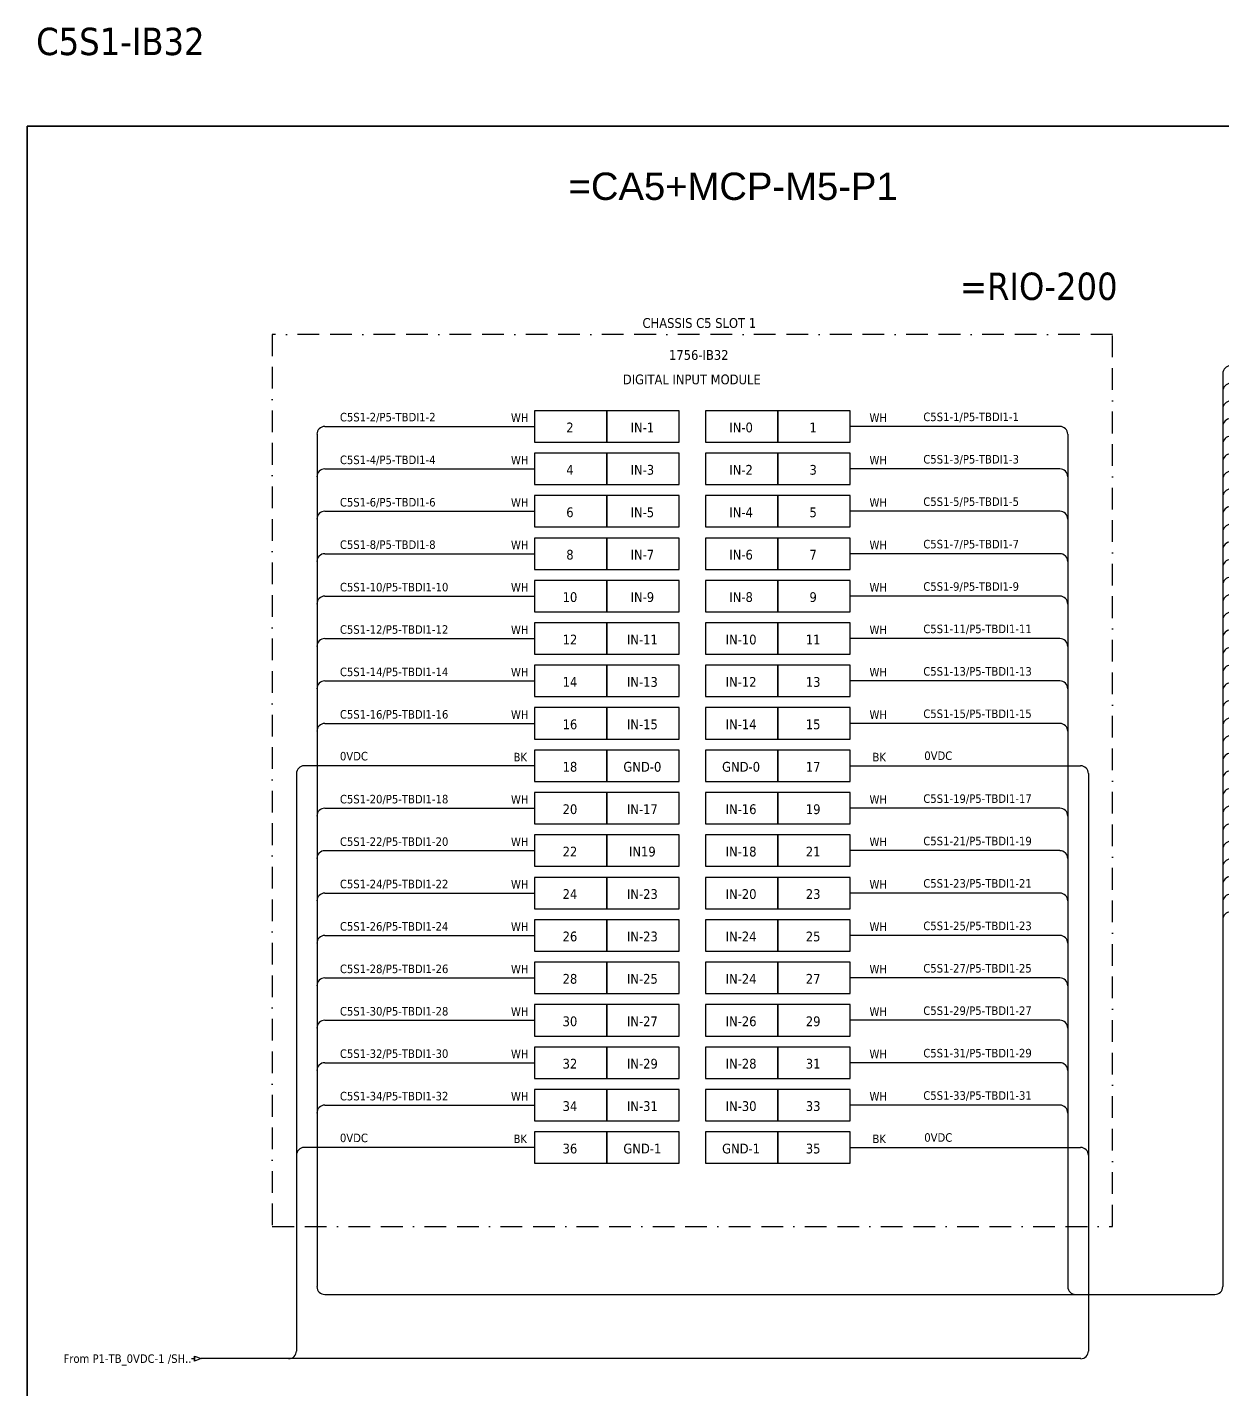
# Model space of a CAD drawing. Header units: millimetres. Extents: x 0 to 62600, y 0 to 14837.
# Drawn here: x 4193 to 5592, y 1226 to 2820 of the extents above; entities that cross this region are included whole.
import ezdxf
from ezdxf.enums import TextEntityAlignment as Align

# ---------------------------------------------------------------- set-up
doc = ezdxf.new("R2010")
doc.units = ezdxf.units.MM
doc.linetypes.add('BORDERX2', pattern=[88.9, 25.4, -12.7, 25.4, -12.7, 0, -12.7])
for name, color, linetype in [('HELPPOINT', 7, 'Continuous'), ('VECTORS', 7, 'Continuous'), ('x01001-FrameArea', 2, 'BORDERX2')]:
    doc.layers.add(name, color=color, linetype=linetype)
doc.layers.add('IE-EQUIP', color=253, linetype='Continuous', lineweight=25)
doc.layers.add('IE-WIRE', color=7, linetype='Continuous', lineweight=25)
doc.styles.get("Standard").update_dxf_attribs({"font": 'arial.ttf'})
doc.styles.add('Tahoma', font='')
doc.styles.get('Tahoma').set_extended_font_data('Tahoma')

# ---------------------------------------------------------------- blocks, each defined once
blk = doc.blocks.new('xTerminal_fr_to')
at = {"layer": 'VECTORS', "color": 1, "true_color": 0xff0000}
for p, q in [((-11.3, 0), (-7.8, 0)), ((-7.8, 2.8), (0, 0)), ((-7.8, -2.8), (-7.8, 2.8)), ((-7.8, 2.8), (0, 0)), ((-7.8, 2.8), (-7.8, -2.8)), ((0, 0), (-7.8, -2.8)), ((0, 0), (-7.8, -2.8))]:
    blk.add_line(p, q, dxfattribs=at)

msp = doc.modelspace()

# ---------------------------------------------------------------- linework, layer by layer
at = {"layer": 'HELPPOINT', "color": 4, "lineweight": 35}
for p, q in [((4193.3, 0), (4193.3, 2704.2)), ((4193.3, 2704.2), (8086.6, 2704.2)), ((4193.3, 0), (4193.3, 2704.2)), ((4193.3, 2704.2), (8086.6, 2704.2))]:
    msp.add_line(p, q, dxfattribs=at)
at = {"layer": 'IE-EQUIP', "linetype": 'Continuous', "ltscale": 25.4}
for points in [[(4786.7, 2334.4), (4871.4, 2334.4), (4871.4, 2371.1), (4786.7, 2371.1)], [(4871.4, 2334.4), (4956, 2334.4), (4956, 2371.1), (4871.4, 2371.1)], [(4986.9, 2334.4), (5071.5, 2334.4), (5071.5, 2371.1), (4986.9, 2371.1)], [(5071.5, 2334.4), (5156.2, 2334.4), (5156.2, 2371.1), (5071.5, 2371.1)], [(4786.7, 2284.8), (4871.4, 2284.8), (4871.4, 2321.5), (4786.7, 2321.5)], [(4871.4, 2284.8), (4956, 2284.8), (4956, 2321.5), (4871.4, 2321.5)], [(4986.9, 2284.8), (5071.5, 2284.8), (5071.5, 2321.5), (4986.9, 2321.5)], [(5071.5, 2284.8), (5156.2, 2284.8), (5156.2, 2321.5), (5071.5, 2321.5)], [(4786.7, 2235.1), (4871.4, 2235.1), (4871.4, 2271.8), (4786.7, 2271.8)], [(4871.4, 2235.1), (4956, 2235.1), (4956, 2271.8), (4871.4, 2271.8)], [(4986.9, 2235.1), (5071.5, 2235.1), (5071.5, 2271.8), (4986.9, 2271.8)], [(5071.5, 2235.1), (5156.2, 2235.1), (5156.2, 2271.8), (5071.5, 2271.8)], [(4786.7, 2185.5), (4871.4, 2185.5), (4871.4, 2222.2), (4786.7, 2222.2)], [(4871.4, 2185.5), (4956, 2185.5), (4956, 2222.2), (4871.4, 2222.2)], [(4986.9, 2185.5), (5071.5, 2185.5), (5071.5, 2222.2), (4986.9, 2222.2)], [(5071.5, 2185.5), (5156.2, 2185.5), (5156.2, 2222.2), (5071.5, 2222.2)], [(4786.7, 2135.9), (4871.4, 2135.9), (4871.4, 2172.6), (4786.7, 2172.6)], [(4871.4, 2135.9), (4956, 2135.9), (4956, 2172.6), (4871.4, 2172.6)], [(4986.9, 2135.9), (5071.5, 2135.9), (5071.5, 2172.6), (4986.9, 2172.6)], [(5071.5, 2135.9), (5156.2, 2135.9), (5156.2, 2172.6), (5071.5, 2172.6)], [(4786.7, 2086.2), (4871.4, 2086.2), (4871.4, 2122.9), (4786.7, 2122.9)], [(4871.4, 2086.2), (4956, 2086.2), (4956, 2122.9), (4871.4, 2122.9)], [(4986.9, 2086.2), (5071.5, 2086.2), (5071.5, 2122.9), (4986.9, 2122.9)], [(5071.5, 2086.2), (5156.2, 2086.2), (5156.2, 2122.9), (5071.5, 2122.9)], [(4786.7, 2036.6), (4871.4, 2036.6), (4871.4, 2073.3), (4786.7, 2073.3)], [(4871.4, 2036.6), (4956, 2036.6), (4956, 2073.3), (4871.4, 2073.3)], [(4986.9, 2036.6), (5071.5, 2036.6), (5071.5, 2073.3), (4986.9, 2073.3)], [(5071.5, 2036.6), (5156.2, 2036.6), (5156.2, 2073.3), (5071.5, 2073.3)], [(4786.7, 1987), (4871.4, 1987), (4871.4, 2023.7), (4786.7, 2023.7)], [(4871.4, 1987), (4956, 1987), (4956, 2023.7), (4871.4, 2023.7)], [(4986.9, 1987), (5071.5, 1987), (5071.5, 2023.7), (4986.9, 2023.7)], [(5071.5, 1987), (5156.2, 1987), (5156.2, 2023.7), (5071.5, 2023.7)], [(4786.7, 1937.3), (4871.4, 1937.3), (4871.4, 1974), (4786.7, 1974)], [(4871.4, 1937.3), (4956, 1937.3), (4956, 1974), (4871.4, 1974)], [(4986.9, 1937.3), (5071.5, 1937.3), (5071.5, 1974), (4986.9, 1974)], [(5071.5, 1937.3), (5156.2, 1937.3), (5156.2, 1974), (5071.5, 1974)], [(4786.7, 1887.7), (4871.4, 1887.7), (4871.4, 1924.4), (4786.7, 1924.4)], [(4871.4, 1887.7), (4956, 1887.7), (4956, 1924.4), (4871.4, 1924.4)], [(4986.9, 1887.7), (5071.5, 1887.7), (5071.5, 1924.4), (4986.9, 1924.4)], [(5071.5, 1887.7), (5156.2, 1887.7), (5156.2, 1924.4), (5071.5, 1924.4)], [(4786.7, 1838.1), (4871.4, 1838.1), (4871.4, 1874.8), (4786.7, 1874.8)], [(4871.4, 1838.1), (4956, 1838.1), (4956, 1874.8), (4871.4, 1874.8)], [(4986.9, 1838.1), (5071.5, 1838.1), (5071.5, 1874.8), (4986.9, 1874.8)], [(5071.5, 1838.1), (5156.2, 1838.1), (5156.2, 1874.8), (5071.5, 1874.8)], [(4786.7, 1788.4), (4871.4, 1788.4), (4871.4, 1825.1), (4786.7, 1825.1)], [(4871.4, 1788.4), (4956, 1788.4), (4956, 1825.1), (4871.4, 1825.1)], [(4986.9, 1788.4), (5071.5, 1788.4), (5071.5, 1825.1), (4986.9, 1825.1)], [(5071.5, 1788.4), (5156.2, 1788.4), (5156.2, 1825.1), (5071.5, 1825.1)], [(4786.7, 1738.8), (4871.4, 1738.8), (4871.4, 1775.5), (4786.7, 1775.5)], [(4871.4, 1738.8), (4956, 1738.8), (4956, 1775.5), (4871.4, 1775.5)], [(4986.9, 1738.8), (5071.5, 1738.8), (5071.5, 1775.5), (4986.9, 1775.5)], [(5071.5, 1738.8), (5156.2, 1738.8), (5156.2, 1775.5), (5071.5, 1775.5)], [(4786.7, 1689.2), (4871.4, 1689.2), (4871.4, 1725.9), (4786.7, 1725.9)], [(4871.4, 1689.2), (4956, 1689.2), (4956, 1725.9), (4871.4, 1725.9)], [(4986.9, 1689.2), (5071.5, 1689.2), (5071.5, 1725.9), (4986.9, 1725.9)], [(5071.5, 1689.2), (5156.2, 1689.2), (5156.2, 1725.9), (5071.5, 1725.9)], [(4786.7, 1639.5), (4871.4, 1639.5), (4871.4, 1676.2), (4786.7, 1676.2)], [(4871.4, 1639.5), (4956, 1639.5), (4956, 1676.2), (4871.4, 1676.2)], [(4986.9, 1639.5), (5071.5, 1639.5), (5071.5, 1676.2), (4986.9, 1676.2)], [(5071.5, 1639.5), (5156.2, 1639.5), (5156.2, 1676.2), (5071.5, 1676.2)], [(4786.7, 1589.9), (4871.4, 1589.9), (4871.4, 1626.6), (4786.7, 1626.6)], [(4871.4, 1589.9), (4956, 1589.9), (4956, 1626.6), (4871.4, 1626.6)], [(4986.9, 1589.9), (5071.5, 1589.9), (5071.5, 1626.6), (4986.9, 1626.6)], [(5071.5, 1589.9), (5156.2, 1589.9), (5156.2, 1626.6), (5071.5, 1626.6)], [(4786.7, 1540.3), (4871.4, 1540.3), (4871.4, 1577), (4786.7, 1577)], [(4871.4, 1540.3), (4956, 1540.3), (4956, 1577), (4871.4, 1577)], [(4986.9, 1540.3), (5071.5, 1540.3), (5071.5, 1577), (4986.9, 1577)], [(5071.5, 1540.3), (5156.2, 1540.3), (5156.2, 1577), (5071.5, 1577)], [(4786.7, 1490.6), (4871.4, 1490.6), (4871.4, 1527.3), (4786.7, 1527.3)], [(4871.4, 1490.6), (4956, 1490.6), (4956, 1527.3), (4871.4, 1527.3)], [(4986.9, 1490.6), (5071.5, 1490.6), (5071.5, 1527.3), (4986.9, 1527.3)], [(5071.5, 1490.6), (5156.2, 1490.6), (5156.2, 1527.3), (5071.5, 1527.3)]]:
    msp.add_lwpolyline(points, close=True, dxfattribs=at)
at = {"layer": 'IE-WIRE', "color": 4, "ltscale": 25.4}
for p, q in [((5591.9, 2414.6), (5591.9, 1346.2)), ((4541.4, 2352.7), (4786.7, 2352.7)), ((5401.4, 2352.7), (5156.2, 2352.7)), ((4532.3, 2343.6), (4532.3, 1346.2)), ((5410.6, 2343.6), (5410.6, 1346.2)), ((4541.4, 2303.1), (4786.7, 2303.1)), ((5401.4, 2303.1), (5156.2, 2303.1)), ((4541.4, 2253.5), (4786.7, 2253.5)), ((5401.4, 2253.5), (5156.2, 2253.5)), ((4541.4, 2203.8), (4786.7, 2203.8)), ((5401.4, 2203.8), (5156.2, 2203.8)), ((4541.4, 2154.2), (4786.7, 2154.2)), ((5401.4, 2154.2), (5156.2, 2154.2)), ((4541.4, 2104.6), (4786.7, 2104.6)), ((5401.4, 2104.6), (5156.2, 2104.6)), ((4541.4, 2055), (4786.7, 2055)), ((5401.4, 2055), (5156.2, 2055)), ((4541.4, 2005.3), (4786.7, 2005.3)), ((5401.4, 2005.3), (5156.2, 2005.3)), ((4541.4, 1906.1), (4786.7, 1906.1)), ((5401.4, 1906.1), (5156.2, 1906.1)), ((4541.4, 1856.4), (4786.7, 1856.4)), ((5401.4, 1856.4), (5156.2, 1856.4)), ((4541.4, 1806.8), (4786.7, 1806.8)), ((5401.4, 1806.8), (5156.2, 1806.8)), ((4541.4, 1757.2), (4786.7, 1757.2)), ((5401.4, 1757.2), (5156.2, 1757.2)), ((4541.4, 1707.5), (4786.7, 1707.5)), ((5401.4, 1707.5), (5156.2, 1707.5)), ((4541.4, 1657.9), (4786.7, 1657.9)), ((5401.4, 1657.9), (5156.2, 1657.9)), ((4541.4, 1608.3), (4786.7, 1608.3)), ((5401.4, 1608.3), (5156.2, 1608.3)), ((4541.4, 1558.6), (4786.7, 1558.6)), ((5401.4, 1558.6), (5156.2, 1558.6))]:
    msp.add_line(p, q, dxfattribs=at)
at = {"layer": 'IE-WIRE', "color": 7, "ltscale": 25.4}
for p, q in [((4508.2, 1946.5), (4508.2, 1270.9)), ((4786.7, 1955.7), (4517.3, 1955.7)), ((5156.2, 1955.7), (5425.6, 1955.7)), ((5434.7, 1946.5), (5434.7, 1270.9)), ((4786.7, 1509), (4517.3, 1509)), ((5156.2, 1509), (5425.6, 1509)), ((5425.7, 1262), (4396.7, 1262))]:
    msp.add_line(p, q, dxfattribs=at)
at = {"layer": 'IE-WIRE', "color": 4}
msp.add_line((4541.4, 1337), (5582.7, 1337), dxfattribs=at)
at = {"layer": 'IE-WIRE', "color": 4, "ltscale": 25.4}
for centre, radius, start, end in [((5601, 2414.6), 9.14, 90, 180), ((5601, 2393.9), 9.14, 90, 180), ((5601, 2373.3), 9.14, 90, 180), ((5601, 2352.7), 9.14, 90, 180), ((4541.4, 2343.6), 9.17, 90, 180), ((5401.4, 2343.6), 9.17, 0, 90), ((5601, 2332.1), 9.14, 90, 180), ((5601, 2311.5), 9.14, 90, 180), ((4541.4, 2293.9), 9.17, 90, 180), ((5401.4, 2293.9), 9.17, 0, 90), ((5601, 2290.9), 9.14, 90, 180), ((5601, 2270.3), 9.14, 90, 180), ((4541.4, 2244.3), 9.17, 90, 180), ((5401.4, 2244.3), 9.17, 0, 90), ((5601, 2249.7), 9.14, 90, 180), ((5601, 2229), 9.14, 90, 180), ((5601, 2208.4), 9.14, 90, 180), ((4541.4, 2194.7), 9.17, 90, 180), ((5401.4, 2194.7), 9.17, 0, 90), ((5601, 2187.8), 9.14, 90, 180), ((5601, 2167.2), 9.14, 90, 180), ((4541.4, 2145), 9.17, 90, 180), ((5401.4, 2145), 9.17, 0, 90), ((5601, 2146.6), 9.14, 90, 180), ((5601, 2126), 9.14, 90, 180), ((4541.4, 2095.4), 9.17, 90, 180), ((5401.4, 2095.4), 9.17, 0, 90), ((5601, 2105.4), 9.14, 90, 180), ((5601, 2084.8), 9.14, 90, 180), ((5601, 2064.2), 9.14, 90, 180), ((4541.4, 2045.8), 9.17, 90, 180), ((5401.4, 2045.8), 9.17, 0, 90), ((5601, 2043.5), 9.14, 90, 180), ((5601, 2022.9), 9.14, 90, 180), ((5601, 2002.3), 9.14, 90, 180), ((4541.4, 1996.1), 9.17, 90, 180), ((5401.4, 1996.1), 9.17, 0, 90), ((5601, 1981.7), 9.14, 90, 180), ((5601, 1961.1), 9.14, 90, 180), ((5601, 1940.5), 9.14, 90, 180), ((5601, 1919.9), 9.14, 90, 180), ((4541.4, 1896.9), 9.17, 90, 180), ((5401.4, 1896.9), 9.17, 0, 90), ((5601, 1899.3), 9.14, 90, 180), ((5601, 1878.6), 9.14, 90, 180), ((5601, 1858), 9.14, 90, 180), ((4541.4, 1847.2), 9.17, 90, 180), ((5401.4, 1847.2), 9.17, 0, 90), ((5601, 1837.4), 9.14, 90, 180), ((5601, 1816.8), 9.14, 90, 180), ((4541.4, 1797.6), 9.17, 90, 180), ((5401.4, 1797.6), 9.17, 0, 90), ((5601, 1796.2), 9.14, 90, 180), ((5601, 1775.6), 9.14, 90, 180), ((4541.4, 1748), 9.17, 90, 180), ((5401.4, 1748), 9.17, 0, 90), ((4541.4, 1698.3), 9.17, 90, 180), ((5401.4, 1698.3), 9.17, 0, 90), ((4541.4, 1648.7), 9.17, 90, 180), ((5401.4, 1648.7), 9.17, 0, 90), ((4541.4, 1599.1), 9.17, 90, 180), ((5401.4, 1599.1), 9.17, 0, 90), ((4541.4, 1549.4), 9.17, 90, 180), ((5401.4, 1549.4), 9.17, 0, 90)]:
    msp.add_arc(centre, radius, start, end, dxfattribs=at)
at = {"layer": 'IE-WIRE', "color": 7, "ltscale": 25.4}
for centre, radius, start, end in [((4517.3, 1946.5), 9.14, 90, 180), ((5425.6, 1946.5), 9.14, 0, 90), ((4517.3, 1499.9), 9.14, 90, 180), ((5425.6, 1499.9), 9.14, 0, 90), ((4499.2, 1270.9), 8.96, 270, 0), ((5425.7, 1270.9), 8.96, 270, 0), ((5425.7, 1270.9), 8.96, 270, 0)]:
    msp.add_arc(centre, radius, start, end, dxfattribs=at)
at = {"layer": 'IE-WIRE', "color": 4}
for centre, start, end in [((4541.4, 1346.2), 180, 270), ((5419.8, 1346.2), 180, 270), ((5582.7, 1346.2), 270, 0)]:
    msp.add_arc(centre, 9.14, start, end, dxfattribs=at)
at = {"layer": 'x01001-FrameArea'}
msp.add_lwpolyline([(4480, 1416.6), (5462.9, 1416.6), (5462.9, 2460.5), (4480, 2460.5)], close=True, dxfattribs=at)

# ---------------------------------------------------------------- block references
msp.add_blockref('xTerminal_fr_to', (4396.7, 1262))

# ---------------------------------------------------------------- texts
at = {"color": 2, "style": 'Tahoma'}
msp.add_text('C5S1-IB32', height=32, dxfattribs=at).set_placement((4203.7, 2787.3))
at = {"color": 2}
msp.add_text('=CA5+MCP-M5-P1', height=32, dxfattribs=at).set_placement((4826.6, 2617.8))
at = {"color": 2, "style": 'Tahoma'}
for s, height, p in [('=RIO-200', 32, (5376.7, 2516.8)), ('CHASSIS C5 SLOT 1', 11.441, (4979.5, 2473.8)), ('1756-IB32', 11.44, (4978.9, 2436.4)), ('DIGITAL INPUT MODULE', 11.441, (4970.7, 2407.8)), ('2', 11.4, (4828.2, 2351.6)), ('IN-1', 11.44, (4912.9, 2351.6)), ('IN-0', 11.44, (5028.4, 2351.6)), ('1', 11.4, (5112.7, 2351.6)), ('4', 11.4, (4828.2, 2302)), ('IN-3', 11.44, (4912.9, 2302)), ('IN-2', 11.44, (5028.4, 2302)), ('3', 11.4, (5112.7, 2302)), ('6', 11.4, (4828.2, 2252.3)), ('IN-5', 11.44, (4912.9, 2252.3)), ('IN-4', 11.44, (5028.4, 2252.3)), ('5', 11.4, (5112.7, 2252.3)), ('8', 11.4, (4828.2, 2202.7)), ('IN-7', 11.44, (4912.9, 2202.7)), ('IN-6', 11.44, (5028.4, 2202.7)), ('7', 11.4, (5112.7, 2202.7)), ('10', 11.44, (4828.2, 2153.1)), ('IN-9', 11.44, (4912.9, 2153.1)), ('IN-8', 11.44, (5028.4, 2153.1)), ('9', 11.4, (5112.7, 2153.1)), ('12', 11.44, (4828.2, 2103.4)), ('IN-11', 11.44, (4912.9, 2103.4)), ('IN-10', 11.44, (5028.4, 2103.4)), ('11', 11.44, (5112.7, 2103.4)), ('14', 11.44, (4828.2, 2053.8)), ('IN-13', 11.44, (4912.9, 2053.8)), ('IN-12', 11.44, (5028.4, 2053.8)), ('13', 11.44, (5112.7, 2053.8)), ('16', 11.44, (4828.2, 2004.2)), ('IN-15', 11.44, (4912.9, 2004.2)), ('IN-14', 11.44, (5028.4, 2004.2)), ('15', 11.44, (5112.7, 2004.2)), ('18', 11.44, (4828.2, 1954.5)), ('GND-0', 11.44, (4912.9, 1954.5)), ('GND-0', 11.44, (5028.4, 1954.5)), ('17', 11.44, (5112.7, 1954.5)), ('20', 11.44, (4828.2, 1904.9)), ('IN-17', 11.44, (4912.9, 1904.9)), ('IN-16', 11.44, (5028.4, 1904.9)), ('19', 11.44, (5112.7, 1904.9)), ('22', 11.44, (4828.2, 1855.3)), ('IN19', 11.44, (4912.9, 1855.3)), ('IN-18', 11.44, (5028.4, 1855.3)), ('21', 11.44, (5112.7, 1855.3)), ('24', 11.44, (4828.2, 1805.6)), ('IN-23', 11.44, (4912.9, 1805.6)), ('IN-20', 11.44, (5028.4, 1805.6)), ('23', 11.44, (5112.7, 1805.6)), ('26', 11.44, (4828.2, 1756)), ('IN-23', 11.44, (4912.9, 1756)), ('IN-24', 11.44, (5028.4, 1756)), ('25', 11.44, (5112.7, 1756)), ('28', 11.44, (4828.2, 1706.4)), ('IN-25', 11.44, (4912.9, 1706.4)), ('IN-24', 11.44, (5028.4, 1706.4)), ('27', 11.44, (5112.7, 1706.4)), ('30', 11.44, (4828.2, 1656.7)), ('IN-27', 11.44, (4912.9, 1656.7)), ('IN-26', 11.44, (5028.4, 1656.7)), ('29', 11.44, (5112.7, 1656.7)), ('32', 11.44, (4828.2, 1607.1)), ('IN-29', 11.44, (4912.9, 1607.1)), ('IN-28', 11.44, (5028.4, 1607.1)), ('31', 11.44, (5112.7, 1607.1)), ('34', 11.44, (4828.2, 1557.5)), ('IN-31', 11.44, (4912.9, 1557.5)), ('IN-30', 11.44, (5028.4, 1557.5)), ('33', 11.44, (5112.7, 1557.5)), ('36', 11.44, (4828.2, 1507.8)), ('GND-1', 11.44, (4912.9, 1507.8)), ('GND-1', 11.44, (5028.4, 1507.8)), ('35', 11.44, (5112.7, 1507.8))]:
    msp.add_text(s, height=height, dxfattribs=at).set_placement(p, align=Align.MIDDLE_CENTER)
at = {"color": 4, "style": 'Tahoma'}
for s, height, p in [('C5S1-2/P5-TBDI1-2', 9.949, (4559.1, 2358.7)), ('WH', 9.95, (4759.2, 2358)), ('WH', 9.95, (5178.6, 2358)), ('C5S1-1/P5-TBDI1-1', 9.949, (5241.6, 2359)), ('C5S1-4/P5-TBDI1-4', 9.949, (4559.1, 2308.7)), ('WH', 9.95, (4759.2, 2308.4)), ('WH', 9.95, (5178.6, 2308.4)), ('C5S1-3/P5-TBDI1-3', 9.949, (5241.6, 2309.4)), ('C5S1-6/P5-TBDI1-6', 9.949, (4559.1, 2259.1)), ('WH', 9.95, (4759.2, 2258.7)), ('WH', 9.95, (5178.6, 2258.7)), ('C5S1-5/P5-TBDI1-5', 9.949, (5241.6, 2259.8)), ('C5S1-8/P5-TBDI1-8', 9.949, (4559.1, 2209.5)), ('WH', 9.95, (4759.2, 2209.1)), ('WH', 9.95, (5178.6, 2209.1)), ('C5S1-7/P5-TBDI1-7', 9.949, (5241.6, 2210.1)), ('C5S1-10/P5-TBDI1-10', 9.949, (4559.1, 2159.8)), ('WH', 9.95, (4759.2, 2159.5)), ('WH', 9.95, (5178.6, 2159.5)), ('C5S1-9/P5-TBDI1-9', 9.949, (5241.6, 2160.5)), ('C5S1-11/P5-TBDI1-11', 9.949, (5241.6, 2110.9)), ('C5S1-12/P5-TBDI1-12', 9.949, (4559.1, 2110.2)), ('WH', 9.95, (4759.2, 2109.8)), ('WH', 9.95, (5178.6, 2109.8)), ('C5S1-14/P5-TBDI1-14', 9.949, (4559.1, 2060.6)), ('WH', 9.95, (4759.2, 2060.2)), ('WH', 9.95, (5178.6, 2060.2)), ('C5S1-13/P5-TBDI1-13', 9.949, (5241.6, 2061.2)), ('C5S1-16/P5-TBDI1-16', 9.949, (4559.1, 2010.9)), ('WH', 9.95, (4759.2, 2010.6)), ('WH', 9.95, (5178.6, 2010.6)), ('C5S1-15/P5-TBDI1-15', 9.949, (5241.6, 2011.6)), ('C5S1-20/P5-TBDI1-18', 9.949, (4559.1, 1911.7)), ('WH', 9.95, (4759.2, 1911.3)), ('WH', 9.95, (5178.6, 1911.3)), ('C5S1-19/P5-TBDI1-17', 9.949, (5241.6, 1912.3)), ('C5S1-22/P5-TBDI1-20', 9.949, (4559.1, 1862)), ('WH', 9.95, (4759.2, 1861.7)), ('WH', 9.95, (5178.6, 1861.7)), ('C5S1-21/P5-TBDI1-19', 9.949, (5241.6, 1862.7)), ('C5S1-24/P5-TBDI1-22', 9.949, (4559.1, 1812.4)), ('WH', 9.95, (4759.2, 1812)), ('WH', 9.95, (5178.6, 1812)), ('C5S1-23/P5-TBDI1-21', 9.949, (5241.6, 1813.1)), ('C5S1-26/P5-TBDI1-24', 9.949, (4559.1, 1762.8)), ('WH', 9.95, (4759.2, 1762.4)), ('WH', 9.95, (5178.6, 1762.4)), ('C5S1-25/P5-TBDI1-23', 9.949, (5241.6, 1763.4)), ('C5S1-28/P5-TBDI1-26', 9.949, (4559.1, 1713.1)), ('WH', 9.95, (4759.2, 1712.8)), ('WH', 9.95, (5178.6, 1712.8)), ('C5S1-27/P5-TBDI1-25', 9.949, (5241.6, 1713.8)), ('C5S1-29/P5-TBDI1-27', 9.949, (5241.6, 1664.2)), ('C5S1-30/P5-TBDI1-28', 9.949, (4559.1, 1663.5)), ('WH', 9.95, (4759.2, 1663.1)), ('WH', 9.95, (5178.6, 1663.1)), ('C5S1-32/P5-TBDI1-30', 9.949, (4559.1, 1613.9)), ('WH', 9.95, (4759.2, 1613.5)), ('WH', 9.95, (5178.6, 1613.5)), ('C5S1-31/P5-TBDI1-29', 9.949, (5241.6, 1614.5)), ('C5S1-34/P5-TBDI1-32', 9.949, (4559.1, 1564.2)), ('WH', 9.95, (4759.2, 1563.9)), ('WH', 9.95, (5178.6, 1563.9)), ('C5S1-33/P5-TBDI1-31', 9.949, (5241.6, 1564.9))]:
    msp.add_text(s, height=height, dxfattribs=at).set_placement(p)
at = {"color": 7, "style": 'Tahoma'}
for s, p in [('0VDC', (4559.1, 1962)), ('BK', (4762.2, 1960.9)), ('BK', (5182.1, 1960.9)), ('0VDC', (5242.7, 1962.5)), ('0VDC', (4559.1, 1515.3)), ('BK', (4762.2, 1514.2)), ('BK', (5182.1, 1514.2)), ('0VDC', (5242.7, 1515.8))]:
    msp.add_text(s, height=9.95, dxfattribs=at).set_placement(p)
msp.add_text('From P1-TB_0VDC-1 /SH..', height=9.949, dxfattribs=at).set_placement((4385.4, 1262), align=Align.MIDDLE_RIGHT)

doc.saveas('drawing.dxf')
